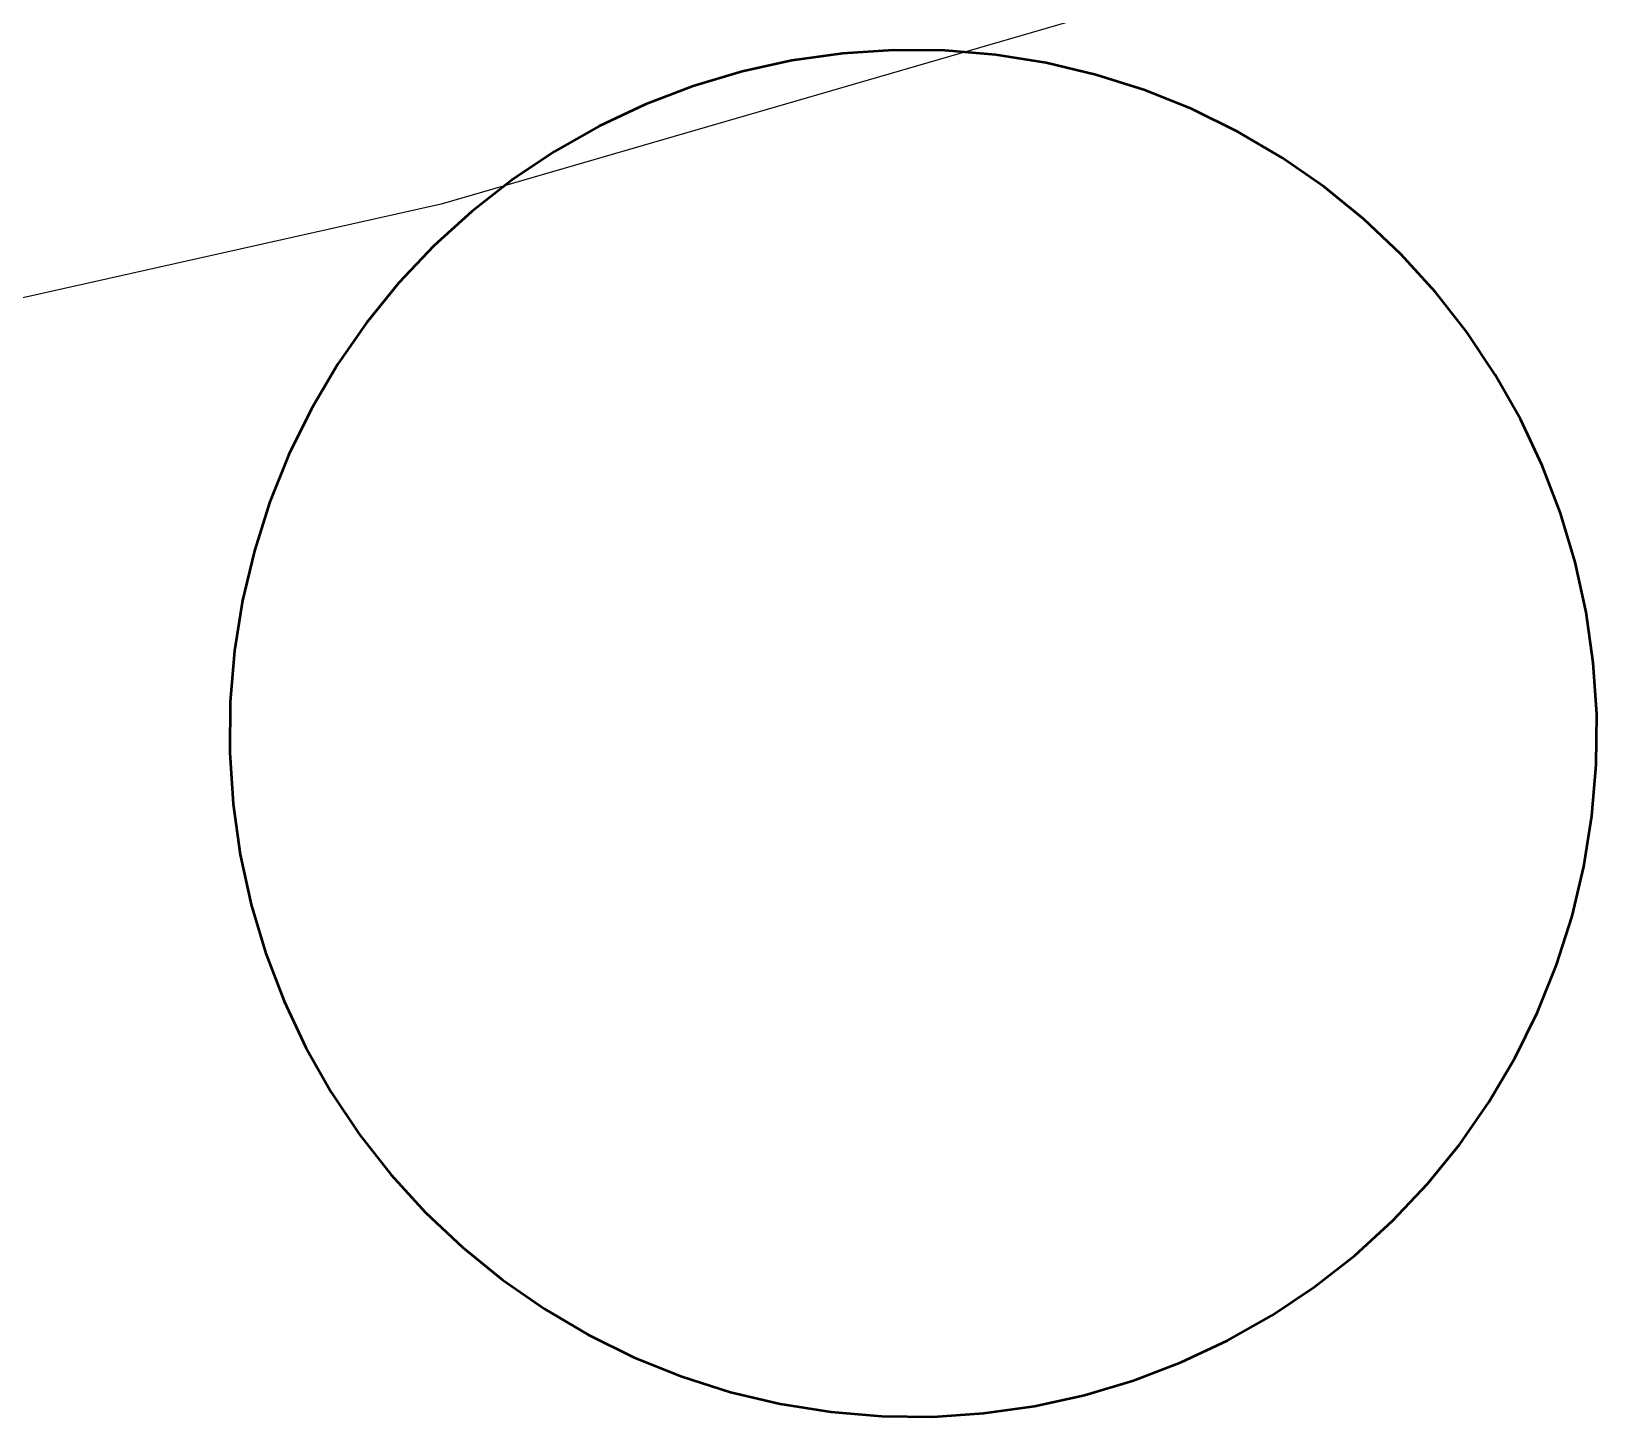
# Model space of a CAD drawing. Header units: millimetres. Extents: x 0 to 420, y 0 to 297.
# Drawn here: x 204.518 to 207.38, y 222.411 to 224.944 of the extents above; entities that cross this region are included whole.
import ezdxf

# ---------------------------------------------------------------- set-up
doc = ezdxf.new("R2010")
doc.units = ezdxf.units.MM
doc.linetypes.add('DASHED', pattern=[1.524, 1.27, -0.254])
doc.layers.add('HIDDEN', color=8, linetype='DASHED', lineweight=25)
doc.layers.add('VISIBLE', color=7, linetype='CONTINUOUS', lineweight=50)

msp = doc.modelspace()

# ---------------------------------------------------------------- linework, layer by layer
at = {"layer": 'HIDDEN'}
for points in [[(206.47359, 224.97887), (205.26705, 224.62834)], [(206.47359, 224.97887), (205.26705, 224.62834)], [(206.0011, 224.90394), (206.09437, 224.91011)], [(206.09437, 224.91011), (206.18785, 224.90929)], [(206.18785, 224.90929), (206.281, 224.90149)], [(205.81723, 224.87082), (205.90855, 224.89082)], [(205.90855, 224.89082), (206.0011, 224.90394)], [(206.281, 224.90149), (206.37331, 224.88675)], [(206.37331, 224.88675), (206.46426, 224.86515)], [(205.72767, 224.84405), (205.81723, 224.87082)], [(206.46426, 224.86515), (206.55334, 224.83682)], [(205.64036, 224.81066), (205.72767, 224.84405)], [(206.55334, 224.83682), (206.64005, 224.80191)], [(205.55579, 224.77084), (205.64036, 224.81066)], [(206.64005, 224.80191), (206.72391, 224.76062)], [(205.47443, 224.72481), (205.55579, 224.77084)], [(206.72391, 224.76062), (206.80446, 224.71317)], [(205.39673, 224.67283), (205.47443, 224.72481)], [(206.80446, 224.71317), (206.88123, 224.65984)], [(205.32314, 224.61519), (205.39673, 224.67283)], [(206.88123, 224.65984), (206.9538, 224.60092)], [(205.26705, 224.62834), (204.04087, 224.35425)], [(205.26705, 224.62834), (204.04087, 224.35425)], [(205.25407, 224.55221), (205.32314, 224.61519)], [(206.9538, 224.60092), (207.02176, 224.53674)], [(205.18989, 224.48424), (205.25407, 224.55221)], [(207.02176, 224.53674), (207.08474, 224.46766)], [(205.13097, 224.41167), (205.18989, 224.48424)], [(207.08474, 224.46766), (207.14238, 224.39407)], [(205.07764, 224.3349), (205.13097, 224.41167)], [(207.14238, 224.39407), (207.19436, 224.31638)], [(205.03019, 224.25436), (205.07764, 224.3349)], [(207.19436, 224.31638), (207.24039, 224.23502)], [(204.9889, 224.17049), (205.03019, 224.25436)], [(207.24039, 224.23502), (207.28021, 224.15045)], [(204.95398, 224.08378), (204.9889, 224.17049)], [(207.28021, 224.15045), (207.3136, 224.06313)], [(204.92565, 223.9947), (204.95398, 224.08378)], [(207.3136, 224.06313), (207.34037, 223.97357)], [(204.90405, 223.90375), (204.92565, 223.9947)], [(207.34037, 223.97357), (207.36038, 223.88226)], [(204.88931, 223.81144), (204.90405, 223.90375)], [(207.36038, 223.88226), (207.3735, 223.78971)], [(204.88151, 223.71829), (204.88931, 223.81144)], [(207.3735, 223.78971), (207.37967, 223.69643)], [(204.88069, 223.62482), (204.88151, 223.71829)], [(207.37967, 223.69643), (207.37885, 223.60296)], [(204.88686, 223.53154), (204.88069, 223.62482)], [(207.37885, 223.60296), (207.37105, 223.50981)], [(204.89999, 223.43899), (204.88686, 223.53154)], [(207.37105, 223.50981), (207.35631, 223.4175)], [(204.91999, 223.34768), (204.89999, 223.43899)], [(207.35631, 223.4175), (207.33471, 223.32655)], [(204.94676, 223.25811), (204.91999, 223.34768)], [(207.33471, 223.32655), (207.30638, 223.23747)], [(204.98015, 223.1708), (204.94676, 223.25811)], [(207.30638, 223.23747), (207.27147, 223.15075)], [(205.01997, 223.08623), (204.98015, 223.1708)], [(207.27147, 223.15075), (207.23017, 223.06689)], [(205.066, 223.00487), (205.01997, 223.08623)], [(207.23017, 223.06689), (207.18273, 222.98635)], [(205.11798, 222.92718), (205.066, 223.00487)], [(207.18273, 222.98635), (207.1294, 222.90958)], [(205.17562, 222.85359), (205.11798, 222.92718)], [(207.1294, 222.90958), (207.07048, 222.83701)], [(205.2386, 222.78451), (205.17562, 222.85359)], [(207.07048, 222.83701), (207.0063, 222.76904)], [(205.30656, 222.72033), (205.2386, 222.78451)], [(207.0063, 222.76904), (206.93722, 222.70606)], [(205.37913, 222.66141), (205.30656, 222.72033)], [(206.93722, 222.70606), (206.86363, 222.64842)], [(205.45591, 222.60808), (205.37913, 222.66141)], [(206.86363, 222.64842), (206.78594, 222.59644)], [(205.53645, 222.56063), (205.45591, 222.60808)], [(206.78594, 222.59644), (206.70458, 222.55041)], [(205.62031, 222.51934), (205.53645, 222.56063)], [(206.70458, 222.55041), (206.62, 222.51059)], [(205.70703, 222.48443), (205.62031, 222.51934)], [(206.62, 222.51059), (206.53269, 222.4772)], [(205.79611, 222.45609), (205.70703, 222.48443)], [(206.53269, 222.4772), (206.44313, 222.45043)], [(205.88705, 222.4345), (205.79611, 222.45609)], [(206.44313, 222.45043), (206.35182, 222.43043)], [(205.97936, 222.41976), (205.88705, 222.4345)], [(206.07251, 222.41196), (205.97936, 222.41976)], [(206.25926, 222.41731), (206.16599, 222.41114)], [(206.35182, 222.43043), (206.25926, 222.41731)], [(206.16599, 222.41114), (206.07251, 222.41196)]]:
    msp.add_lwpolyline(points, dxfattribs=at)
at = {"layer": 'VISIBLE'}
for points in [[(206.09437, 224.91011), (206.0011, 224.90394)], [(206.18785, 224.90929), (206.09437, 224.91011)], [(206.281, 224.90149), (206.18785, 224.90929)], [(205.90855, 224.89082), (205.81723, 224.87082)], [(206.0011, 224.90394), (205.90855, 224.89082)], [(206.37331, 224.88675), (206.281, 224.90149)], [(206.46426, 224.86515), (206.37331, 224.88675)], [(205.81723, 224.87082), (205.72767, 224.84405)], [(206.55334, 224.83682), (206.46426, 224.86515)], [(205.72767, 224.84405), (205.64036, 224.81066)], [(206.64005, 224.80191), (206.55334, 224.83682)], [(205.64036, 224.81066), (205.55579, 224.77084)], [(206.72391, 224.76062), (206.64005, 224.80191)], [(205.55579, 224.77084), (205.47443, 224.72481)], [(206.80446, 224.71317), (206.72391, 224.76062)], [(205.47443, 224.72481), (205.39673, 224.67283)], [(206.88123, 224.65984), (206.80446, 224.71317)], [(205.39673, 224.67283), (205.32314, 224.61519)], [(206.9538, 224.60092), (206.88123, 224.65984)], [(205.32314, 224.61519), (205.25407, 224.55221)], [(207.02176, 224.53674), (206.9538, 224.60092)], [(205.25407, 224.55221), (205.18989, 224.48424)], [(207.08474, 224.46766), (207.02176, 224.53674)], [(205.18989, 224.48424), (205.13097, 224.41167)], [(207.14238, 224.39407), (207.08474, 224.46766)], [(205.13097, 224.41167), (205.07764, 224.3349)], [(207.19436, 224.31638), (207.14238, 224.39407)], [(205.07764, 224.3349), (205.03019, 224.25436)], [(207.24039, 224.23502), (207.19436, 224.31638)], [(205.03019, 224.25436), (204.9889, 224.17049)], [(207.28021, 224.15045), (207.24039, 224.23502)], [(204.9889, 224.17049), (204.95398, 224.08378)], [(207.3136, 224.06313), (207.28021, 224.15045)], [(204.95398, 224.08378), (204.92565, 223.9947)], [(207.34037, 223.97357), (207.3136, 224.06313)], [(204.92565, 223.9947), (204.90405, 223.90375)], [(207.36038, 223.88226), (207.34037, 223.97357)], [(204.90405, 223.90375), (204.88931, 223.81144)], [(207.3735, 223.78971), (207.36038, 223.88226)], [(204.88931, 223.81144), (204.88151, 223.71829)], [(207.37967, 223.69643), (207.3735, 223.78971)], [(204.88151, 223.71829), (204.88069, 223.62482)], [(207.37885, 223.60296), (207.37967, 223.69643)], [(204.88069, 223.62482), (204.88686, 223.53154)], [(207.37105, 223.50981), (207.37885, 223.60296)], [(204.88686, 223.53154), (204.89999, 223.43899)], [(207.35631, 223.4175), (207.37105, 223.50981)], [(204.89999, 223.43899), (204.91999, 223.34768)], [(207.33471, 223.32655), (207.35631, 223.4175)], [(204.91999, 223.34768), (204.94676, 223.25811)], [(207.30638, 223.23747), (207.33471, 223.32655)], [(204.94676, 223.25811), (204.98015, 223.1708)], [(207.27147, 223.15075), (207.30638, 223.23747)], [(204.98015, 223.1708), (205.01997, 223.08623)], [(207.23017, 223.06689), (207.27147, 223.15075)], [(205.01997, 223.08623), (205.066, 223.00487)], [(207.18273, 222.98635), (207.23017, 223.06689)], [(205.066, 223.00487), (205.11798, 222.92718)], [(207.1294, 222.90958), (207.18273, 222.98635)], [(205.11798, 222.92718), (205.17562, 222.85359)], [(207.07048, 222.83701), (207.1294, 222.90958)], [(205.17562, 222.85359), (205.2386, 222.78451)], [(207.0063, 222.76904), (207.07048, 222.83701)], [(205.2386, 222.78451), (205.30656, 222.72033)], [(206.93722, 222.70606), (207.0063, 222.76904)], [(205.30656, 222.72033), (205.37913, 222.66141)], [(206.86363, 222.64842), (206.93722, 222.70606)], [(205.37913, 222.66141), (205.45591, 222.60808)], [(206.78594, 222.59644), (206.86363, 222.64842)], [(205.45591, 222.60808), (205.53645, 222.56063)], [(206.70458, 222.55041), (206.78594, 222.59644)], [(205.53645, 222.56063), (205.62031, 222.51934)], [(206.62, 222.51059), (206.70458, 222.55041)], [(205.62031, 222.51934), (205.70703, 222.48443)], [(206.53269, 222.4772), (206.62, 222.51059)], [(205.70703, 222.48443), (205.79611, 222.45609)], [(206.44313, 222.45043), (206.53269, 222.4772)], [(205.79611, 222.45609), (205.88705, 222.4345)], [(206.35182, 222.43043), (206.44313, 222.45043)], [(205.88705, 222.4345), (205.97936, 222.41976)], [(205.97936, 222.41976), (206.07251, 222.41196)], [(206.16599, 222.41114), (206.25926, 222.41731)], [(206.25926, 222.41731), (206.35182, 222.43043)], [(206.07251, 222.41196), (206.16599, 222.41114)]]:
    msp.add_lwpolyline(points, dxfattribs=at)

doc.saveas('drawing.dxf')
